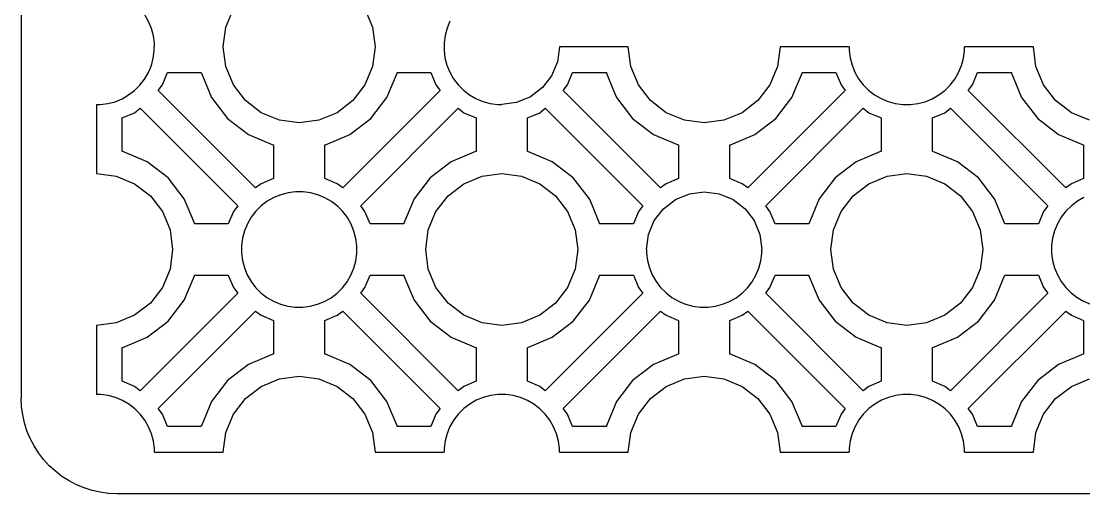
# Model space of a CAD drawing. Extents: x -217 to 217, y -140 to 140.
# Drawn here: x 4 to 145.2, y -139.7 to -77 of the extents above; entities that cross this region are included whole.
import ezdxf

# ---------------------------------------------------------------- set-up
doc = ezdxf.new("R2010")
doc.units = 0
doc.layers.get('0').update_dxf_attribs({"linetype": 'CONTINUOUS'})

msp = doc.modelspace()

# ---------------------------------------------------------------- linework, layer by layer
at = {"color": 154}
for p, q in [((3.97, 127.01), (3.97, -127.01)), ((4.02, -128.11), (3.97, -127.01)), ((4.16, -129.21), (4.02, -128.11)), ((4.4, -130.29), (4.16, -129.21)), ((4.73, -131.35), (4.4, -130.29)), ((5.16, -132.37), (4.73, -131.35)), ((5.67, -133.36), (5.16, -132.37)), ((6.27, -134.29), (5.67, -133.36)), ((6.94, -135.17), (6.27, -134.29)), ((7.69, -135.99), (6.94, -135.17)), ((8.51, -136.73), (7.69, -135.99)), ((9.38, -137.41), (8.51, -136.73)), ((10.32, -138), (9.38, -137.41)), ((11.3, -138.52), (10.32, -138)), ((12.33, -138.94), (11.3, -138.52)), ((13.38, -139.27), (12.33, -138.94)), ((14.46, -139.51), (13.38, -139.27)), ((15.56, -139.66), (14.46, -139.51)), ((16.67, -139.71), (15.56, -139.66)), ((210.36, -139.71), (16.67, -139.71))]:
    msp.add_line(p, q, dxfattribs=at)
at = {"color": 1}
for p, q in [((20.89, -76.98), (20.39, -76.11)), ((31.16, -77.74), (32.16, -75.31)), ((49.65, -75.31), (50.66, -77.74)), ((21.27, -77.91), (20.89, -76.98)), ((60.94, -76.94), (60.56, -77.86)), ((21.53, -78.88), (21.27, -77.91)), ((21.66, -79.88), (21.53, -78.88)), ((30.81, -80.35), (31.16, -77.74)), ((50.66, -77.74), (51, -80.35)), ((60.29, -78.83), (60.16, -79.83)), ((60.56, -77.86), (60.29, -78.83)), ((21.65, -80.88), (21.66, -79.88)), ((31.16, -82.97), (30.81, -80.35)), ((51, -80.35), (50.66, -82.97)), ((60.16, -79.83), (60.16, -80.35)), ((60.16, -80.35), (60.16, -80.83)), ((75.49, -80.35), (75.23, -82.34)), ((84.65, -80.35), (75.49, -80.35)), ((84.99, -82.97), (84.65, -80.35)), ((104.83, -80.35), (104.49, -82.97)), ((113.99, -80.35), (104.83, -80.35)), ((113.99, -80.35), (113.99, -80.83)), ((138.48, -80.35), (129.32, -80.35)), ((129.32, -80.88), (129.32, -80.35)), ((138.82, -82.97), (138.48, -80.35)), ((21.26, -82.85), (21.52, -81.88)), ((21.52, -81.88), (21.65, -80.88)), ((60.16, -80.83), (60.28, -81.83)), ((60.28, -81.83), (60.54, -82.8)), ((113.99, -80.83), (114.12, -81.83)), ((114.12, -81.83), (114.38, -82.8)), ((128.92, -82.85), (129.19, -81.88)), ((129.19, -81.88), (129.32, -80.88)), ((20.87, -83.77), (21.26, -82.85)), ((32.16, -85.4), (31.16, -82.97)), ((50.66, -82.97), (49.65, -85.4)), ((60.54, -82.8), (60.92, -83.73)), ((75.23, -82.34), (74.46, -84.19)), ((86, -85.4), (84.99, -82.97)), ((104.49, -82.97), (103.48, -85.4)), ((114.38, -82.8), (114.76, -83.73)), ((128.54, -83.77), (128.92, -82.85)), ((139.83, -85.4), (138.82, -82.97)), ((19.75, -85.44), (20.36, -84.64)), ((20.36, -84.64), (20.87, -83.77)), ((22.73, -85.4), (23.41, -83.77)), ((23.41, -83.77), (27.9, -83.77)), ((27.9, -83.77), (27.91, -83.84)), ((27.91, -83.84), (29.25, -87.08)), ((52.56, -87.08), (53.91, -83.84)), ((53.91, -83.84), (53.92, -83.77)), ((53.92, -83.77), (58.4, -83.77)), ((58.4, -83.77), (59.08, -85.4)), ((60.92, -83.73), (61.42, -84.6)), ((61.42, -84.6), (62.03, -85.4)), ((74.46, -84.19), (73.24, -85.77)), ((76.56, -85.4), (77.24, -83.77)), ((77.24, -83.77), (81.73, -83.77)), ((81.73, -83.77), (81.74, -83.84)), ((81.74, -83.84), (82.7, -86.15)), ((106.4, -87.08), (107.74, -83.84)), ((107.74, -83.84), (107.75, -83.77)), ((107.75, -83.77), (112.24, -83.77)), ((112.24, -83.77), (112.92, -85.4)), ((114.76, -83.73), (115.26, -84.6)), ((115.26, -84.6), (115.87, -85.4)), ((127.42, -85.44), (128.03, -84.64)), ((128.03, -84.64), (128.54, -83.77)), ((130.4, -85.4), (131.08, -83.77)), ((131.08, -83.77), (135.56, -83.77)), ((135.56, -83.77), (135.57, -83.84)), ((135.57, -83.84), (136.92, -87.08)), ((19.04, -86.15), (19.75, -85.44)), ((22.16, -86.15), (22.73, -85.4)), ((33.77, -87.49), (32.16, -85.4)), ((49.65, -85.4), (48.04, -87.49)), ((59.08, -85.4), (59.65, -86.15)), ((62.03, -85.4), (62.74, -86.11)), ((62.74, -86.11), (63.54, -86.73)), ((73.24, -85.77), (71.66, -86.99)), ((75.99, -86.15), (76.56, -85.4)), ((87.6, -87.49), (86, -85.4)), ((103.48, -85.4), (101.88, -87.49)), ((112.92, -85.4), (113.49, -86.15)), ((115.87, -85.4), (116.57, -86.11)), ((116.57, -86.11), (117.37, -86.73)), ((126.7, -86.15), (127.42, -85.44)), ((129.83, -86.15), (130.4, -85.4)), ((141.44, -87.49), (139.83, -85.4)), ((16.44, -87.64), (17.37, -87.25)), ((17.37, -87.25), (18.24, -86.75)), ((18.24, -86.75), (19.04, -86.15)), ((35.12, -99.1), (22.16, -86.15)), ((29.25, -87.08), (31.39, -89.87)), ((35.86, -89.1), (33.77, -87.49)), ((48.04, -87.49), (45.95, -89.1)), ((59.65, -86.15), (46.7, -99.1)), ((50.42, -89.87), (52.56, -87.08)), ((63.54, -86.73), (64.4, -87.23)), ((64.4, -87.23), (65.33, -87.62)), ((71.66, -86.99), (69.81, -87.76)), ((88.95, -99.1), (75.99, -86.15)), ((82.7, -86.15), (83.08, -87.08)), ((83.08, -87.08), (85.22, -89.87)), ((89.69, -89.1), (87.6, -87.49)), ((101.88, -87.49), (99.79, -89.1)), ((113.49, -86.15), (100.53, -99.1)), ((104.26, -89.87), (106.4, -87.08)), ((117.37, -86.73), (118.24, -87.23)), ((118.24, -87.23), (119.17, -87.62)), ((124.1, -87.64), (125.03, -87.25)), ((125.03, -87.25), (125.9, -86.75)), ((125.9, -86.75), (126.7, -86.15)), ((142.78, -99.1), (129.83, -86.15)), ((136.92, -87.08), (139.06, -89.87)), ((143.53, -89.1), (141.44, -87.49)), ((13.99, -88.02), (13.99, -97.18)), ((13.99, -88.02), (14.47, -88.02)), ((14.47, -88.02), (15.46, -87.89)), ((15.46, -87.89), (16.44, -87.64)), ((19.04, -89.1), (19.78, -88.52)), ((19.78, -88.52), (32.74, -101.48)), ((49.08, -101.48), (62.03, -88.52)), ((62.03, -88.52), (62.78, -89.1)), ((65.33, -87.62), (66.3, -87.88)), ((66.3, -87.88), (67.3, -88.02)), ((67.3, -88.02), (67.82, -88.02)), ((69.81, -87.76), (67.82, -88.02)), ((72.87, -89.1), (73.61, -88.52)), ((73.61, -88.52), (86.57, -101.48)), ((102.91, -101.48), (115.87, -88.52)), ((115.87, -88.52), (116.61, -89.1)), ((119.17, -87.62), (120.13, -87.88)), ((120.13, -87.88), (121.13, -88.02)), ((121.13, -88.02), (121.66, -88.02)), ((121.66, -88.02), (122.14, -88.02)), ((122.14, -88.02), (123.13, -87.89)), ((123.13, -87.89), (124.1, -87.64)), ((126.7, -89.1), (127.45, -88.52)), ((127.45, -88.52), (140.4, -101.48)), ((17.4, -89.77), (19.04, -89.1)), ((17.4, -94.26), (17.4, -89.77)), ((31.39, -89.87), (34.18, -92.01)), ((38.29, -90.1), (35.86, -89.1)), ((40.91, -90.45), (38.29, -90.1)), ((43.52, -90.1), (40.91, -90.45)), ((45.95, -89.1), (43.52, -90.1)), ((47.64, -92.01), (50.42, -89.87)), ((62.78, -89.1), (64.41, -89.77)), ((64.41, -89.77), (64.41, -94.26)), ((71.24, -89.77), (72.87, -89.1)), ((71.24, -94.26), (71.24, -89.77)), ((85.22, -89.87), (88.01, -92.01)), ((92.13, -90.1), (89.69, -89.1)), ((94.74, -90.45), (92.13, -90.1)), ((97.35, -90.1), (94.74, -90.45)), ((99.79, -89.1), (97.35, -90.1)), ((101.47, -92.01), (104.26, -89.87)), ((116.61, -89.1), (118.24, -89.77)), ((118.24, -89.77), (118.24, -94.26)), ((125.07, -89.77), (126.7, -89.1)), ((125.07, -94.26), (125.07, -89.77)), ((139.06, -89.87), (141.84, -92.01)), ((145.96, -90.1), (143.53, -89.1)), ((34.18, -92.01), (37.42, -93.35)), ((44.39, -93.35), (47.64, -92.01)), ((88.01, -92.01), (91.26, -93.35)), ((98.22, -93.35), (101.47, -92.01)), ((141.84, -92.01), (145.09, -93.35)), ((17.47, -94.27), (17.4, -94.26)), ((20.72, -95.62), (17.47, -94.27)), ((37.42, -93.35), (37.49, -93.36)), ((37.49, -93.36), (37.49, -97.85)), ((44.32, -93.36), (44.39, -93.35)), ((44.32, -97.85), (44.32, -93.36)), ((64.34, -94.27), (61.09, -95.62)), ((64.41, -94.26), (64.34, -94.27)), ((71.31, -94.27), (71.24, -94.26)), ((74.55, -95.62), (71.31, -94.27)), ((91.26, -93.35), (91.33, -93.36)), ((91.33, -93.36), (91.33, -97.85)), ((98.15, -93.36), (98.22, -93.35)), ((98.15, -97.85), (98.15, -93.36)), ((118.17, -94.27), (114.93, -95.62)), ((118.24, -94.26), (118.17, -94.27)), ((125.14, -94.27), (125.07, -94.26)), ((128.39, -95.62), (125.14, -94.27)), ((145.09, -93.35), (145.16, -93.36)), ((145.16, -93.36), (145.16, -97.85)), ((23.51, -97.75), (20.72, -95.62)), ((61.09, -95.62), (58.31, -97.75)), ((77.34, -97.75), (74.55, -95.62)), ((114.93, -95.62), (112.14, -97.75)), ((131.17, -97.75), (128.39, -95.62)), ((13.99, -97.18), (16.6, -97.52)), ((65.21, -97.52), (67.82, -97.18)), ((67.82, -97.18), (70.44, -97.52)), ((119.04, -97.52), (121.66, -97.18)), ((121.66, -97.18), (124.27, -97.52)), ((16.6, -97.52), (19.04, -98.53)), ((19.04, -98.53), (21.13, -100.13)), ((25.64, -100.54), (23.51, -97.75)), ((35.86, -98.53), (35.12, -99.1)), ((37.49, -97.85), (35.86, -98.53)), ((45.95, -98.53), (44.32, -97.85)), ((46.7, -99.1), (45.95, -98.53)), ((58.31, -97.75), (56.17, -100.54)), ((60.69, -100.13), (62.78, -98.53)), ((62.78, -98.53), (65.21, -97.52)), ((70.44, -97.52), (72.87, -98.53)), ((72.87, -98.53), (74.96, -100.13)), ((79.48, -100.54), (77.34, -97.75)), ((89.69, -98.53), (88.95, -99.1)), ((91.33, -97.85), (89.69, -98.53)), ((99.79, -98.53), (98.15, -97.85)), ((100.53, -99.1), (99.79, -98.53)), ((112.14, -97.75), (110, -100.54)), ((114.52, -100.13), (116.61, -98.53)), ((116.61, -98.53), (119.04, -97.52)), ((124.27, -97.52), (126.7, -98.53)), ((126.7, -98.53), (128.79, -100.13)), ((133.31, -100.54), (131.17, -97.75)), ((143.53, -98.53), (142.78, -99.1)), ((145.16, -97.85), (143.53, -98.53)), ((21.13, -100.13), (22.73, -102.22)), ((38.46, -99.99), (37.53, -100.37)), ((39.43, -99.73), (38.46, -99.99)), ((40.43, -99.6), (39.43, -99.73)), ((41.43, -99.61), (40.43, -99.6)), ((42.43, -99.74), (41.43, -99.61)), ((43.4, -100), (42.43, -99.74)), ((44.33, -100.39), (43.4, -100)), ((59.08, -102.22), (60.69, -100.13)), ((74.96, -100.13), (76.56, -102.22)), ((90.91, -100.63), (92.76, -99.87)), ((92.76, -99.87), (94.74, -99.61)), ((94.74, -99.61), (96.72, -99.87)), ((96.72, -99.87), (98.57, -100.63)), ((112.92, -102.22), (114.52, -100.13)), ((128.79, -100.13), (130.4, -102.22)), ((26.03, -101.48), (25.64, -100.54)), ((26.99, -103.79), (26.03, -101.48)), ((32.74, -101.48), (32.16, -102.22)), ((35.86, -101.48), (35.15, -102.19)), ((36.66, -100.87), (35.86, -101.48)), ((37.53, -100.37), (36.66, -100.87)), ((45.19, -100.9), (44.33, -100.39)), ((45.99, -101.51), (45.19, -100.9)), ((46.7, -102.22), (45.99, -101.51)), ((49.65, -102.22), (49.08, -101.48)), ((56.17, -100.54), (54.82, -103.79)), ((79.87, -101.48), (79.48, -100.54)), ((80.82, -103.79), (79.87, -101.48)), ((86.57, -101.48), (86, -102.22)), ((89.32, -101.85), (90.91, -100.63)), ((98.57, -100.63), (100.16, -101.85)), ((103.48, -102.22), (102.91, -101.48)), ((110, -100.54), (108.65, -103.86)), ((133.7, -101.48), (133.31, -100.54)), ((134.66, -103.79), (133.7, -101.48)), ((140.4, -101.48), (139.83, -102.22)), ((143.53, -101.48), (142.81, -102.19)), ((144.33, -100.87), (143.53, -101.48)), ((145.2, -100.37), (144.33, -100.87)), ((22.73, -102.22), (23.74, -104.66)), ((32.16, -102.22), (31.49, -103.86)), ((34.53, -102.98), (34.03, -103.85)), ((35.15, -102.19), (34.53, -102.98)), ((47.31, -103.02), (46.7, -102.22)), ((47.81, -103.89), (47.31, -103.02)), ((50.33, -103.86), (49.65, -102.22)), ((58.07, -104.66), (59.08, -102.22)), ((76.56, -102.22), (77.57, -104.66)), ((86, -102.22), (85.32, -103.86)), ((88.1, -103.44), (89.32, -101.85)), ((100.16, -101.85), (101.38, -103.44)), ((104.16, -103.86), (103.48, -102.22)), ((111.91, -104.66), (112.92, -102.22)), ((130.4, -102.22), (131.41, -104.66)), ((139.83, -102.22), (139.16, -103.86)), ((142.2, -102.98), (141.69, -103.85)), ((142.81, -102.19), (142.2, -102.98)), ((27, -103.86), (26.99, -103.79)), ((31.49, -103.86), (27, -103.86)), ((34.03, -103.85), (33.64, -104.78)), ((48.19, -104.82), (47.81, -103.89)), ((54.81, -103.86), (50.33, -103.86)), ((54.82, -103.79), (54.81, -103.86)), ((80.83, -103.86), (80.82, -103.79)), ((85.32, -103.86), (80.83, -103.86)), ((87.34, -105.29), (88.1, -103.44)), ((101.38, -103.44), (102.14, -105.29)), ((108.65, -103.86), (104.16, -103.86)), ((134.67, -103.86), (134.66, -103.79)), ((139.16, -103.86), (134.67, -103.86)), ((141.69, -103.85), (141.31, -104.78)), ((23.74, -104.66), (24.08, -107.27)), ((33.38, -105.75), (33.24, -106.74)), ((33.64, -104.78), (33.38, -105.75)), ((48.45, -105.8), (48.19, -104.82)), ((48.57, -106.79), (48.45, -105.8)), ((57.73, -107.27), (58.07, -104.66)), ((77.57, -104.66), (77.92, -107.27)), ((87.07, -107.27), (87.34, -105.29)), ((102.14, -105.29), (102.41, -107.27)), ((111.56, -107.27), (111.91, -104.66)), ((131.41, -104.66), (131.75, -107.27)), ((141.04, -105.75), (140.91, -106.74)), ((141.31, -104.78), (141.04, -105.75)), ((24.08, -107.27), (23.74, -109.88)), ((33.24, -106.74), (33.24, -107.75)), ((48.57, -107.8), (48.57, -106.79)), ((58.07, -109.88), (57.73, -107.27)), ((77.92, -107.27), (77.57, -109.88)), ((87.07, -107.27), (87.07, -107.75)), ((102.4, -107.8), (102.41, -107.27)), ((111.91, -109.88), (111.56, -107.27)), ((131.75, -107.27), (131.41, -109.88)), ((140.91, -106.74), (140.91, -107.75)), ((33.24, -107.75), (33.37, -108.75)), ((48.44, -108.79), (48.57, -107.8)), ((87.07, -107.75), (87.2, -108.75)), ((102.27, -108.79), (102.4, -107.8)), ((140.91, -107.75), (141.03, -108.75)), ((23.74, -109.88), (22.73, -112.32)), ((33.37, -108.75), (33.62, -109.72)), ((33.62, -109.72), (34.01, -110.65)), ((47.79, -110.69), (48.17, -109.76)), ((48.17, -109.76), (48.44, -108.79)), ((59.08, -112.32), (58.07, -109.88)), ((77.57, -109.88), (76.56, -112.32)), ((87.2, -108.75), (87.46, -109.72)), ((87.46, -109.72), (87.84, -110.65)), ((101.62, -110.69), (102.01, -109.76)), ((102.01, -109.76), (102.27, -108.79)), ((112.92, -112.32), (111.91, -109.88)), ((131.41, -109.88), (130.4, -112.32)), ((141.03, -108.75), (141.29, -109.72)), ((141.29, -109.72), (141.67, -110.65)), ((25.64, -114), (26.99, -110.75)), ((26.99, -110.75), (27, -110.68)), ((27, -110.68), (31.49, -110.68)), ((31.49, -110.68), (32.16, -112.32)), ((34.01, -110.65), (34.51, -111.52)), ((34.51, -111.52), (35.12, -112.32)), ((47.28, -111.56), (47.79, -110.69)), ((49.65, -112.32), (50.33, -110.68)), ((50.33, -110.68), (54.81, -110.68)), ((54.81, -110.68), (54.82, -110.75)), ((54.82, -110.75), (55.78, -113.06)), ((79.48, -114), (80.82, -110.75)), ((80.82, -110.75), (80.83, -110.68)), ((80.83, -110.68), (85.32, -110.68)), ((85.32, -110.68), (86, -112.32)), ((87.84, -110.65), (88.34, -111.52)), ((88.34, -111.52), (88.95, -112.32)), ((101.11, -111.56), (101.62, -110.69)), ((103.48, -112.32), (104.16, -110.68)), ((104.16, -110.68), (108.65, -110.68)), ((108.65, -110.68), (108.66, -110.75)), ((108.66, -110.75), (109.61, -113.06)), ((133.31, -114), (134.66, -110.75)), ((134.66, -110.75), (134.67, -110.68)), ((134.67, -110.68), (139.16, -110.68)), ((139.16, -110.68), (139.83, -112.32)), ((141.67, -110.65), (142.17, -111.52)), ((142.17, -111.52), (142.78, -112.32)), ((22.73, -112.32), (21.13, -114.41)), ((32.16, -112.32), (32.74, -113.06)), ((35.12, -112.32), (35.82, -113.03)), ((45.95, -113.06), (46.67, -112.35)), ((46.67, -112.35), (47.28, -111.56)), ((49.08, -113.06), (49.65, -112.32)), ((60.69, -114.41), (59.08, -112.32)), ((76.56, -112.32), (74.96, -114.41)), ((86, -112.32), (86.57, -113.06)), ((88.95, -112.32), (89.66, -113.03)), ((99.79, -113.06), (100.5, -112.35)), ((100.5, -112.35), (101.11, -111.56)), ((102.91, -113.06), (103.48, -112.32)), ((114.52, -114.41), (112.92, -112.32)), ((130.4, -112.32), (128.79, -114.41)), ((139.83, -112.32), (140.4, -113.06)), ((142.78, -112.32), (143.49, -113.03)), ((32.74, -113.06), (19.78, -126.02)), ((23.51, -116.79), (25.64, -114)), ((35.82, -113.03), (36.62, -113.64)), ((36.62, -113.64), (37.49, -114.15)), ((37.49, -114.15), (38.41, -114.54)), ((43.35, -114.55), (44.28, -114.17)), ((44.28, -114.17), (45.15, -113.67)), ((45.15, -113.67), (45.95, -113.06)), ((62.03, -126.02), (49.08, -113.06)), ((55.78, -113.06), (56.17, -114)), ((56.17, -114), (58.31, -116.79)), ((86.57, -113.06), (73.61, -126.02)), ((77.34, -116.79), (79.48, -114)), ((89.66, -113.03), (90.45, -113.64)), ((90.45, -113.64), (91.32, -114.15)), ((91.32, -114.15), (92.25, -114.54)), ((97.19, -114.55), (98.12, -114.17)), ((98.12, -114.17), (98.99, -113.67)), ((98.99, -113.67), (99.79, -113.06)), ((115.87, -126.02), (102.91, -113.06)), ((109.61, -113.06), (110, -114)), ((110, -114), (112.14, -116.79)), ((140.4, -113.06), (127.45, -126.02)), ((131.17, -116.79), (133.31, -114)), ((143.49, -113.03), (144.29, -113.64)), ((144.29, -113.64), (145.15, -114.15)), ((145.15, -114.15), (146.08, -114.54)), ((21.13, -114.41), (19.04, -116.01)), ((22.16, -128.4), (35.12, -115.44)), ((35.12, -115.44), (35.86, -116.01)), ((38.41, -114.54), (39.38, -114.8)), ((39.38, -114.8), (40.38, -114.93)), ((40.38, -114.93), (41.38, -114.94)), ((41.38, -114.94), (42.38, -114.81)), ((42.38, -114.81), (43.35, -114.55)), ((45.95, -116.01), (46.7, -115.44)), ((46.7, -115.44), (59.65, -128.4)), ((62.78, -116.01), (60.69, -114.41)), ((74.96, -114.41), (72.87, -116.01)), ((75.99, -128.4), (88.95, -115.44)), ((88.95, -115.44), (89.69, -116.01)), ((92.25, -114.54), (93.22, -114.8)), ((93.22, -114.8), (94.21, -114.93)), ((94.21, -114.93), (95.22, -114.94)), ((95.22, -114.94), (96.22, -114.81)), ((96.22, -114.81), (97.19, -114.55)), ((99.79, -116.01), (100.53, -115.44)), ((100.53, -115.44), (113.49, -128.4)), ((116.61, -116.01), (114.52, -114.41)), ((128.79, -114.41), (126.7, -116.01)), ((129.83, -128.4), (142.78, -115.44)), ((142.78, -115.44), (143.53, -116.01)), ((16.6, -117.02), (13.99, -117.36)), ((19.04, -116.01), (16.6, -117.02)), ((20.72, -118.93), (23.51, -116.79)), ((35.86, -116.01), (37.49, -116.69)), ((37.49, -116.69), (37.49, -121.18)), ((44.32, -116.69), (45.95, -116.01)), ((44.32, -121.18), (44.32, -116.69)), ((58.31, -116.79), (61.09, -118.93)), ((65.21, -117.02), (62.78, -116.01)), ((67.82, -117.36), (65.21, -117.02)), ((70.44, -117.02), (67.82, -117.36)), ((72.87, -116.01), (70.44, -117.02)), ((74.55, -118.93), (77.34, -116.79)), ((89.69, -116.01), (91.33, -116.69)), ((91.33, -116.69), (91.33, -121.18)), ((98.15, -116.69), (99.79, -116.01)), ((98.15, -121.18), (98.15, -116.69)), ((112.14, -116.79), (114.93, -118.93)), ((119.04, -117.02), (116.61, -116.01)), ((121.66, -117.36), (119.04, -117.02)), ((124.27, -117.02), (121.66, -117.36)), ((126.7, -116.01), (124.27, -117.02)), ((128.39, -118.93), (131.17, -116.79)), ((143.53, -116.01), (145.16, -116.69)), ((145.16, -116.69), (145.16, -121.18)), ((13.99, -117.36), (13.99, -126.52)), ((17.47, -120.27), (20.72, -118.93)), ((61.09, -118.93), (64.34, -120.27)), ((71.31, -120.27), (74.55, -118.93)), ((114.93, -118.93), (118.17, -120.27)), ((125.14, -120.27), (128.39, -118.93)), ((17.4, -120.28), (17.47, -120.27)), ((17.4, -124.77), (17.4, -120.28)), ((37.42, -121.19), (34.18, -122.53)), ((37.49, -121.18), (37.42, -121.19)), ((44.39, -121.19), (44.32, -121.18)), ((47.64, -122.53), (44.39, -121.19)), ((64.34, -120.27), (64.41, -120.28)), ((64.41, -120.28), (64.41, -124.77)), ((71.24, -120.28), (71.31, -120.27)), ((71.24, -124.77), (71.24, -120.28)), ((91.26, -121.19), (88.01, -122.53)), ((91.33, -121.18), (91.26, -121.19)), ((98.22, -121.19), (98.15, -121.18)), ((101.47, -122.53), (98.22, -121.19)), ((118.17, -120.27), (118.24, -120.28)), ((118.24, -120.28), (118.24, -124.77)), ((125.07, -120.28), (125.14, -120.27)), ((125.07, -124.77), (125.07, -120.28)), ((145.09, -121.19), (141.84, -122.53)), ((145.16, -121.18), (145.09, -121.19)), ((34.18, -122.53), (31.39, -124.67)), ((50.42, -124.67), (47.64, -122.53)), ((88.01, -122.53), (85.22, -124.67)), ((104.26, -124.67), (101.47, -122.53)), ((141.84, -122.53), (139.06, -124.67)), ((38.29, -124.44), (40.91, -124.09)), ((40.91, -124.09), (43.52, -124.44)), ((92.13, -124.44), (94.74, -124.09)), ((94.74, -124.09), (97.35, -124.44)), ((19.04, -125.45), (17.4, -124.77)), ((19.78, -126.02), (19.04, -125.45)), ((31.39, -124.67), (29.25, -127.46)), ((33.77, -127.05), (35.86, -125.45)), ((35.86, -125.45), (38.29, -124.44)), ((43.52, -124.44), (45.95, -125.45)), ((45.95, -125.45), (48.04, -127.05)), ((52.56, -127.46), (50.42, -124.67)), ((62.78, -125.45), (62.03, -126.02)), ((64.41, -124.77), (62.78, -125.45)), ((72.87, -125.45), (71.24, -124.77)), ((73.61, -126.02), (72.87, -125.45)), ((85.22, -124.67), (83.08, -127.46)), ((87.6, -127.05), (89.69, -125.45)), ((89.69, -125.45), (92.13, -124.44)), ((97.35, -124.44), (99.79, -125.45)), ((99.79, -125.45), (101.88, -127.05)), ((106.4, -127.46), (104.26, -124.67)), ((116.61, -125.45), (115.87, -126.02)), ((118.24, -124.77), (116.61, -125.45)), ((126.7, -125.45), (125.07, -124.77)), ((127.45, -126.02), (126.7, -125.45)), ((139.06, -124.67), (136.92, -127.46)), ((141.44, -127.05), (143.53, -125.45)), ((143.53, -125.45), (145.96, -124.44)), ((14.52, -126.52), (13.99, -126.52)), ((15.51, -126.66), (14.52, -126.52)), ((16.48, -126.92), (15.51, -126.66)), ((17.41, -127.31), (16.48, -126.92)), ((32.16, -129.14), (33.77, -127.05)), ((48.04, -127.05), (49.65, -129.14)), ((65.38, -126.91), (64.45, -127.29)), ((66.35, -126.65), (65.38, -126.91)), ((67.34, -126.52), (66.35, -126.65)), ((68.35, -126.52), (67.34, -126.52)), ((69.35, -126.66), (68.35, -126.52)), ((70.32, -126.92), (69.35, -126.66)), ((71.24, -127.31), (70.32, -126.92)), ((86, -129.14), (87.6, -127.05)), ((101.88, -127.05), (103.48, -129.14)), ((119.21, -126.91), (118.28, -127.29)), ((120.18, -126.65), (119.21, -126.91)), ((121.18, -126.52), (120.18, -126.65)), ((122.18, -126.52), (121.18, -126.52)), ((123.18, -126.66), (122.18, -126.52)), ((124.15, -126.92), (123.18, -126.66)), ((125.08, -127.31), (124.15, -126.92)), ((139.83, -129.14), (141.44, -127.05)), ((18.28, -127.81), (17.41, -127.31)), ((19.07, -128.43), (18.28, -127.81)), ((19.78, -129.14), (19.07, -128.43)), ((22.73, -129.14), (22.16, -128.4)), ((29.25, -127.46), (27.91, -130.7)), ((53.91, -130.7), (52.56, -127.46)), ((59.65, -128.4), (59.08, -129.14)), ((62.78, -128.4), (62.06, -129.1)), ((63.58, -127.79), (62.78, -128.4)), ((64.45, -127.29), (63.58, -127.79)), ((72.11, -127.81), (71.24, -127.31)), ((72.91, -128.43), (72.11, -127.81)), ((73.61, -129.14), (72.91, -128.43)), ((76.56, -129.14), (75.99, -128.4)), ((83.08, -127.46), (81.74, -130.7)), ((107.74, -130.7), (106.4, -127.46)), ((113.49, -128.4), (112.92, -129.14)), ((116.61, -128.4), (115.9, -129.1)), ((117.41, -127.79), (116.61, -128.4)), ((118.28, -127.29), (117.41, -127.79)), ((125.94, -127.81), (125.08, -127.31)), ((126.74, -128.43), (125.94, -127.81)), ((127.45, -129.14), (126.74, -128.43)), ((130.4, -129.14), (129.83, -128.4)), ((136.92, -127.46), (135.57, -130.7)), ((20.39, -129.94), (19.78, -129.14)), ((23.41, -130.78), (22.73, -129.14)), ((31.16, -131.58), (32.16, -129.14)), ((49.65, -129.14), (50.66, -131.58)), ((59.08, -129.14), (58.4, -130.78)), ((61.45, -129.9), (60.94, -130.77)), ((62.06, -129.1), (61.45, -129.9)), ((74.22, -129.94), (73.61, -129.14)), ((77.24, -130.78), (76.56, -129.14)), ((84.99, -131.58), (86, -129.14)), ((103.48, -129.14), (104.49, -131.58)), ((112.92, -129.14), (112.24, -130.78)), ((115.28, -129.9), (114.78, -130.77)), ((115.9, -129.1), (115.28, -129.9)), ((128.06, -129.94), (127.45, -129.14)), ((131.08, -130.78), (130.4, -129.14)), ((138.82, -131.58), (139.83, -129.14)), ((20.89, -130.81), (20.39, -129.94)), ((21.27, -131.74), (20.89, -130.81)), ((27.9, -130.78), (23.41, -130.78)), ((27.91, -130.7), (27.9, -130.78)), ((53.92, -130.78), (53.91, -130.7)), ((58.4, -130.78), (53.92, -130.78)), ((60.94, -130.77), (60.56, -131.7)), ((74.72, -130.81), (74.22, -129.94)), ((75.11, -131.74), (74.72, -130.81)), ((81.73, -130.78), (77.24, -130.78)), ((81.74, -130.7), (81.73, -130.78)), ((107.75, -130.78), (107.74, -130.7)), ((112.24, -130.78), (107.75, -130.78)), ((114.78, -130.77), (114.39, -131.7)), ((128.56, -130.81), (128.06, -129.94)), ((128.94, -131.74), (128.56, -130.81)), ((135.56, -130.78), (131.08, -130.78)), ((135.57, -130.7), (135.56, -130.78)), ((21.53, -132.71), (21.27, -131.74)), ((21.66, -133.71), (21.53, -132.71)), ((30.81, -134.19), (31.16, -131.58)), ((50.66, -131.58), (51, -134.19)), ((60.29, -132.67), (60.16, -133.66)), ((60.56, -131.7), (60.29, -132.67)), ((75.36, -132.71), (75.11, -131.74)), ((75.49, -133.71), (75.36, -132.71)), ((84.65, -134.19), (84.99, -131.58)), ((104.49, -131.58), (104.83, -134.19)), ((114.13, -132.67), (113.99, -133.66)), ((114.39, -131.7), (114.13, -132.67)), ((129.2, -132.71), (128.94, -131.74)), ((129.32, -133.71), (129.2, -132.71)), ((138.48, -134.19), (138.82, -131.58)), ((21.66, -134.19), (21.66, -133.71)), ((60.16, -133.66), (60.16, -134.19)), ((75.49, -134.19), (75.49, -133.71)), ((113.99, -133.66), (113.99, -134.19)), ((129.32, -134.19), (129.32, -133.71)), ((21.66, -134.19), (30.81, -134.19)), ((51, -134.19), (60.16, -134.19)), ((75.49, -134.19), (84.65, -134.19)), ((104.83, -134.19), (113.99, -134.19)), ((129.32, -134.19), (138.48, -134.19))]:
    msp.add_line(p, q, dxfattribs=at)

doc.saveas('drawing.dxf')
